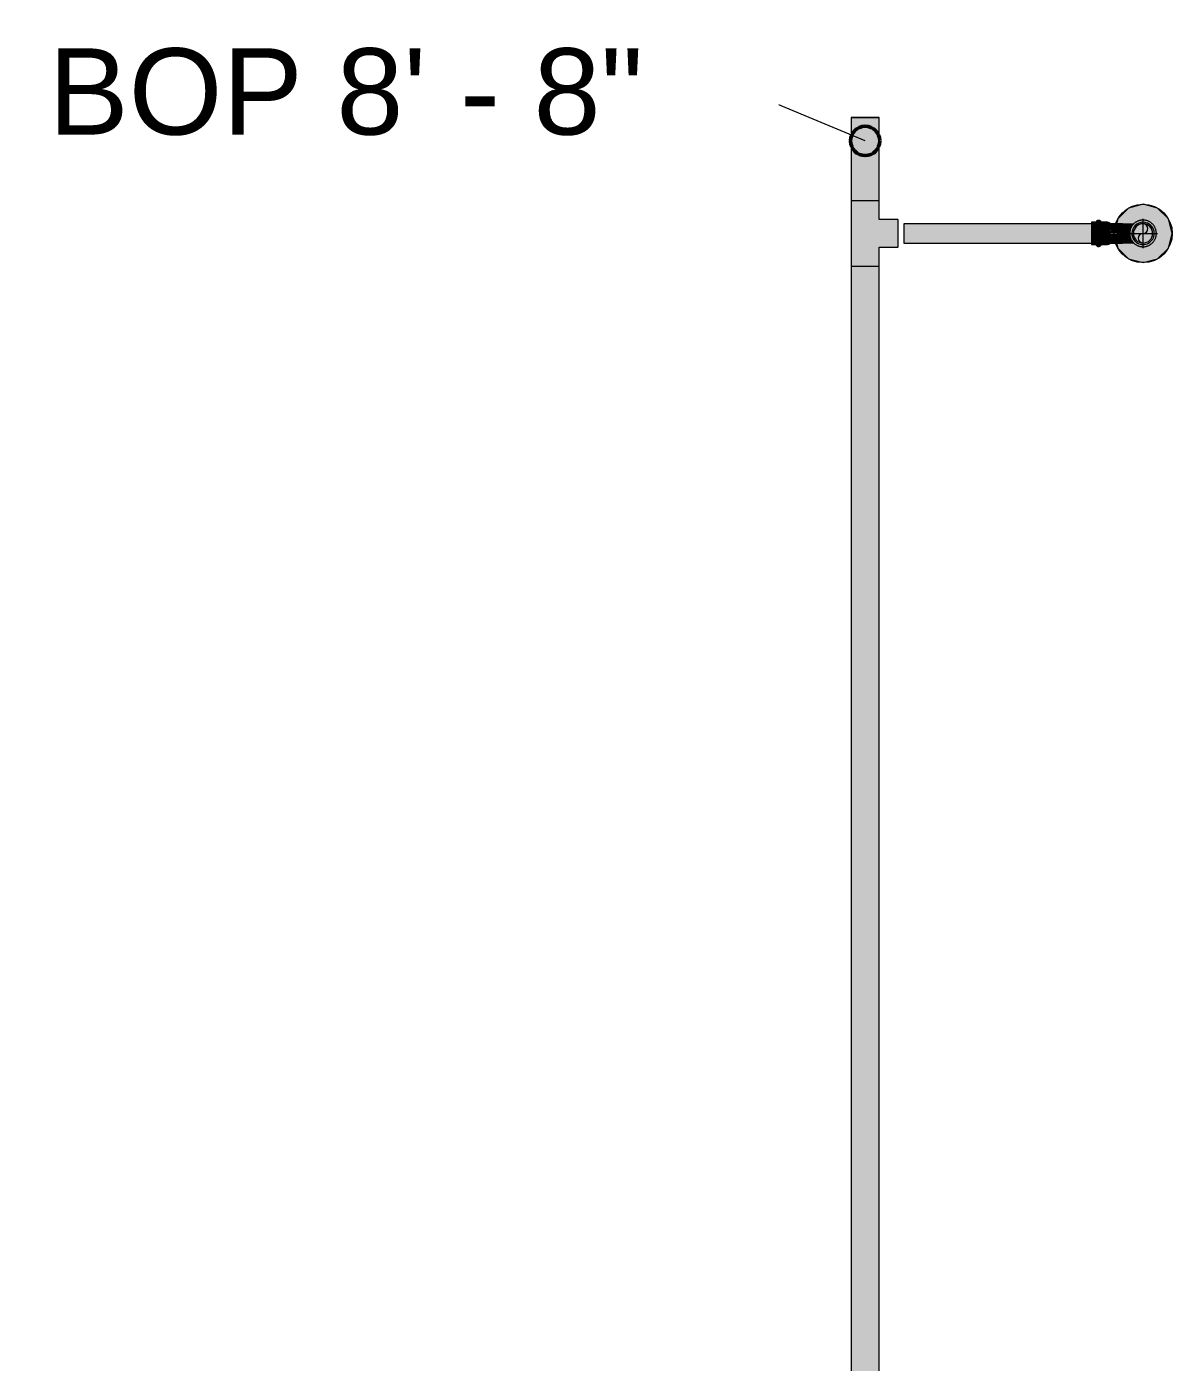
# Model space of a CAD drawing. Header units: inches. Extents: x -3385 to 41, y 7 to 1342.
# Drawn here: x -472.3 to -394, y 314.6 to 405.9 of the extents above; entities that cross this region are included whole.
import ezdxf

# ---------------------------------------------------------------- set-up
doc = ezdxf.new("R2010")
doc.units = ezdxf.units.IN
doc.header["$MEASUREMENT"] = 0
for name, color, linetype, lineweight in [('A-ANNO-NOTE', 131, 'Continuous', 9), ('G-ANNO-DIMS', 111, 'Continuous', 9), ('P-PIPE', 3, 'Continuous', 9), ('P-PIPE-CNTR', 3, 'Continuous', 9)]:
    doc.layers.add(name, color=color, linetype=linetype, lineweight=lineweight)
doc.styles.add('Arial', font='arial.ttf', dxfattribs={"height": 5.901198})

# ---------------------------------------------------------------- blocks, each defined once
blk = doc.blocks.new('Victaulic-VicPress316-Elbow 90-45deg Style P568_P571 - Standard-1202475-LOWER PARKING')
at = {"layer": 'P-PIPE'}
for points in [[(-399.52, 391.743), (-399.181, 391.743), (-399.181, 392.509), (-399.52, 392.509), (-399.52, 391.878)], [(-399.181, 391.743), (-398.89, 391.743), (-398.89, 392.509), (-398.942, 392.602), (-399.036, 392.654), (-399.137, 392.592), (-399.181, 392.509), (-399.181, 391.878)], [(-398.89, 391.743), (-398.439, 391.743), (-398.439, 392.509), (-398.89, 392.496), (-398.89, 391.844)], [(-398.221, 391.743), (-398.224, 391.756), (-398.25, 391.918), (-398.24, 392.098), (-398.245, 392.173), (-398.223, 392.212), (-398.253, 392.335), (-398.245, 392.385), (-398.222, 392.401), (-398.3, 392.462), (-398.377, 392.497), (-398.439, 392.497), (-398.439, 391.743), (-398.317, 391.743)], [(-398.221, 391.743), (-397.393, 391.743), (-397.393, 392.4), (-398.24, 392.389), (-398.256, 392.376), (-398.237, 392.256), (-398.225, 392.203), (-398.245, 392.173), (-398.244, 391.977), (-398.249, 391.901), (-398.224, 391.756)], [(-397.393, 391.743), (-396.84, 391.754), (-396.838, 392.094), (-396.669, 392.362), (-396.635, 392.4), (-397.393, 392.39), (-397.393, 391.857)], [(-396.766, 391.743), (-396.542, 392.285), (-396, 392.509), (-395.458, 392.285), (-395.234, 391.743), (-395.161, 391.743), (-395.149, 392.071), (-395.33, 392.361), (-395.535, 392.522), (-395.667, 392.592), (-395.841, 392.637), (-396.022, 392.655), (-396.179, 392.602), (-396.333, 392.592), (-396.542, 392.472), (-396.67, 392.361), (-396.851, 392.071), (-396.839, 391.743)], [(-396.766, 391.743), (-396.657, 391.743), (-396.635, 391.913), (-396.594, 392.039), (-396.465, 392.208), (-396.329, 392.312), (-396.17, 392.378), (-396, 392.4), (-395.83, 392.378), (-395.671, 392.312), (-395.535, 392.208), (-395.431, 392.072), (-395.365, 391.913), (-395.343, 391.743), (-395.234, 391.743), (-395.458, 392.285), (-396, 392.509), (-396.542, 392.285), (-396.665, 391.987)], [(-399.036, 390.831), (-398.937, 390.894), (-398.89, 390.976), (-398.89, 391.743), (-399.181, 391.743), (-399.181, 390.976), (-399.128, 390.878)], [(-398.89, 390.976), (-398.439, 390.99), (-398.439, 391.743), (-398.89, 391.743), (-398.89, 391.016)], [(-398.439, 390.976), (-398.359, 390.99), (-398.224, 391.086), (-398.253, 391.125), (-398.241, 391.219), (-398.225, 391.283), (-398.244, 391.32), (-398.244, 391.518), (-398.241, 391.629), (-398.221, 391.743), (-398.439, 391.743), (-398.439, 390.99)], [(-398.219, 391.085), (-397.393, 391.097), (-397.393, 391.743), (-398.224, 391.73), (-398.25, 391.568), (-398.24, 391.387), (-398.245, 391.313), (-398.223, 391.273), (-398.253, 391.169), (-398.238, 391.097), (-398.221, 391.085)], [(-397.393, 391.085), (-396.636, 391.095), (-396.699, 391.167), (-396.851, 391.414), (-396.899, 391.597), (-396.912, 391.743), (-397.393, 391.743), (-397.393, 391.095)], [(-395.978, 390.831), (-395.821, 390.883), (-395.646, 390.905), (-395.458, 391.014), (-395.33, 391.124), (-395.149, 391.414), (-395.103, 391.576), (-395.088, 391.743), (-395.234, 391.743), (-395.458, 391.201), (-396, 390.976), (-396.542, 391.201), (-396.766, 391.743), (-396.912, 391.743), (-396.897, 391.576), (-396.839, 391.394), (-396.67, 391.124), (-396.465, 390.964), (-396.333, 390.894), (-396.159, 390.849)]]:
    blk.add_hatch(color=256, dxfattribs=at).paths.add_polyline_path(points, flags=0)
h = blk.add_hatch(color=256, dxfattribs=at)
h.paths.add_polyline_path([(-399.181, 391.088), (-399.181, 391.743), (-399.52, 391.743), (-399.52, 391.145)], flags=0)
h.paths.add_polyline_path([(-399.52, 390.976), (-399.181, 390.99), (-399.181, 391.088), (-399.52, 391.145), (-399.52, 390.99)], flags=0)
h = blk.add_hatch(color=256, dxfattribs=at)
h.paths.add_polyline_path([(-396, 390.976), (-395.458, 391.201), (-395.343, 391.48), (-395.343, 391.743), (-395.365, 391.573), (-395.431, 391.414), (-395.535, 391.278), (-395.671, 391.173), (-395.83, 391.108), (-396, 391.085), (-396, 391.085), (-396, 391.085), (-396.17, 391.108), (-396.329, 391.173), (-396.465, 391.278), (-396.569, 391.414), (-396.635, 391.573), (-396.665, 391.743), (-396.766, 391.743), (-396.542, 391.201), (-396.16, 391.042)], flags=0)
h.paths.add_polyline_path([(-395.343, 391.48), (-395.234, 391.743), (-395.343, 391.743)], flags=0)
for p, q in [((-399.181, 392.509), (-399.52, 392.509)), ((-398.439, 392.509), (-398.89, 392.509)), ((-397.393, 392.4), (-398.287, 392.4)), ((-399.52, 390.976), (-399.181, 390.976)), ((-398.89, 390.976), (-398.439, 390.976)), ((-398.284, 391.085), (-397.393, 391.085)), ((-396.001, 391.085), (-396.004, 391.085)), ((-395.967, 391.086), (-395.993, 391.085))]:
    blk.add_line(p, q, dxfattribs=at)
at = {"layer": 'P-PIPE', "flags": 128}
for points in [[(-399.181, 392.509), (-399.181, 392.515), (-399.181, 392.521), (-399.18, 392.527), (-399.18, 392.532), (-399.179, 392.538), (-399.177, 392.544), (-399.176, 392.549), (-399.174, 392.555), (-399.172, 392.56), (-399.17, 392.566), (-399.168, 392.571), (-399.165, 392.576), (-399.162, 392.582), (-399.159, 392.586), (-399.156, 392.591), (-399.153, 392.596), (-399.149, 392.601), (-399.145, 392.605), (-399.141, 392.609), (-399.137, 392.614), (-399.133, 392.618), (-399.129, 392.621), (-399.124, 392.625), (-399.119, 392.628), (-399.115, 392.632), (-399.11, 392.635), (-399.105, 392.638), (-399.099, 392.64), (-399.094, 392.643), (-399.089, 392.645), (-399.083, 392.647), (-399.078, 392.649), (-399.072, 392.65), (-399.066, 392.651), (-399.061, 392.653), (-399.055, 392.653), (-399.049, 392.654), (-399.043, 392.655), (-399.038, 392.655), (-399.032, 392.655), (-399.026, 392.654), (-399.02, 392.654), (-399.014, 392.653), (-399.009, 392.652), (-399.003, 392.651), (-398.997, 392.649), (-398.992, 392.648), (-398.986, 392.646), (-398.981, 392.644), (-398.975, 392.642), (-398.97, 392.639), (-398.965, 392.636), (-398.96, 392.633), (-398.955, 392.63), (-398.95, 392.627), (-398.946, 392.623), (-398.941, 392.62), (-398.937, 392.616), (-398.933, 392.612), (-398.929, 392.607), (-398.925, 392.603), (-398.921, 392.599), (-398.918, 392.594), (-398.914, 392.589), (-398.911, 392.584), (-398.908, 392.579), (-398.906, 392.574), (-398.903, 392.569), (-398.901, 392.563), (-398.899, 392.558), (-398.897, 392.552), (-398.895, 392.547), (-398.894, 392.541), (-398.893, 392.535), (-398.892, 392.53), (-398.891, 392.524), (-398.891, 392.518), (-398.891, 392.512), (-398.89, 392.509)], [(-399.181, 392.468), (-399.181, 392.477), (-399.181, 392.485), (-399.181, 392.492), (-399.181, 392.498), (-399.181, 392.503), (-399.181, 392.506), (-399.181, 392.508), (-399.181, 392.509), (-399.181, 392.509)], [(-399.181, 392.509), (-399.181, 392.509), (-399.181, 392.507), (-399.181, 392.504), (-399.181, 392.499), (-399.181, 392.494), (-399.181, 392.487), (-399.181, 392.479), (-399.181, 392.47), (-399.181, 392.46), (-399.181, 392.449), (-399.181, 392.436), (-399.181, 392.423), (-399.181, 392.408), (-399.181, 392.392), (-399.181, 392.375), (-399.181, 392.358), (-399.181, 392.339), (-399.181, 392.319), (-399.181, 392.298), (-399.181, 392.277), (-399.181, 392.254), (-399.181, 392.231), (-399.181, 392.207), (-399.181, 392.182), (-399.181, 392.157), (-399.181, 392.131), (-399.181, 392.104), (-399.181, 392.077), (-399.181, 392.049), (-399.181, 392.02), (-399.181, 391.992), (-399.181, 391.962), (-399.181, 391.933), (-399.181, 391.903), (-399.181, 391.873), (-399.181, 391.843), (-399.181, 391.812), (-399.181, 391.782), (-399.181, 391.751), (-399.181, 391.743)], [(-398.89, 391.743), (-398.89, 391.773), (-398.89, 391.804), (-398.89, 391.834), (-398.89, 391.865), (-398.89, 391.895), (-398.89, 391.925), (-398.89, 391.955), (-398.89, 391.984), (-398.89, 392.013), (-398.89, 392.041), (-398.89, 392.069), (-398.89, 392.097), (-398.89, 392.124), (-398.89, 392.15), (-398.89, 392.176), (-398.89, 392.2), (-398.89, 392.225), (-398.89, 392.248), (-398.89, 392.271), (-398.89, 392.293), (-398.89, 392.313), (-398.89, 392.333), (-398.89, 392.353), (-398.89, 392.371), (-398.89, 392.388), (-398.89, 392.404), (-398.89, 392.419), (-398.89, 392.433), (-398.89, 392.445), (-398.89, 392.457), (-398.89, 392.468), (-398.89, 392.477), (-398.89, 392.485), (-398.89, 392.492), (-398.89, 392.498), (-398.89, 392.503), (-398.89, 392.506), (-398.89, 392.508), (-398.89, 392.509), (-398.89, 392.509)], [(-398.89, 392.509), (-398.89, 392.509), (-398.89, 392.507), (-398.89, 392.504), (-398.89, 392.499), (-398.89, 392.494), (-398.89, 392.487), (-398.89, 392.479), (-398.89, 392.47)], [(-398.439, 392.509), (-398.428, 392.509), (-398.417, 392.508), (-398.406, 392.507), (-398.396, 392.506), (-398.385, 392.504), (-398.374, 392.501), (-398.364, 392.499), (-398.353, 392.495), (-398.343, 392.492), (-398.333, 392.488), (-398.323, 392.483), (-398.313, 392.478), (-398.304, 392.473), (-398.294, 392.468), (-398.285, 392.462), (-398.276, 392.455), (-398.268, 392.449), (-398.259, 392.442), (-398.251, 392.434), (-398.244, 392.427), (-398.236, 392.419), (-398.229, 392.41), (-398.222, 392.402), (-398.221, 392.4)], [(-397.393, 392.4), (-397.337, 392.4), (-397.282, 392.4), (-397.226, 392.4), (-397.171, 392.4), (-397.116, 392.4), (-397.062, 392.4), (-397.008, 392.4), (-396.955, 392.4), (-396.902, 392.4), (-396.851, 392.4), (-396.8, 392.4), (-396.75, 392.4), (-396.701, 392.4), (-396.653, 392.4), (-396.625, 392.4)], [(-395.088, 391.743), (-395.089, 391.779), (-395.091, 391.816), (-395.095, 391.852), (-395.1, 391.888), (-395.106, 391.924), (-395.114, 391.96), (-395.124, 391.995), (-395.134, 392.03), (-395.146, 392.064), (-395.16, 392.098), (-395.175, 392.131), (-395.191, 392.164), (-395.209, 392.196), (-395.227, 392.227), (-395.247, 392.258), (-395.268, 392.287), (-395.291, 392.316), (-395.314, 392.344), (-395.339, 392.371), (-395.365, 392.397), (-395.391, 392.422), (-395.419, 392.446), (-395.447, 392.468), (-395.477, 392.49), (-395.507, 392.51), (-395.538, 392.529), (-395.57, 392.547), (-395.603, 392.564), (-395.636, 392.579), (-395.67, 392.593), (-395.704, 392.605), (-395.739, 392.616), (-395.774, 392.626), (-395.809, 392.635), (-395.845, 392.641), (-395.881, 392.647), (-395.917, 392.651), (-395.954, 392.654), (-395.99, 392.655), (-396.027, 392.654), (-396.063, 392.653), (-396.099, 392.649), (-396.136, 392.645), (-396.172, 392.638), (-396.207, 392.631), (-396.243, 392.622), (-396.278, 392.612), (-396.312, 392.6), (-396.346, 392.587), (-396.38, 392.572), (-396.412, 392.556), (-396.445, 392.539), (-396.476, 392.521), (-396.507, 392.501), (-396.537, 392.48), (-396.566, 392.458), (-396.594, 392.435), (-396.621, 392.411), (-396.647, 392.385), (-396.672, 392.359), (-396.697, 392.331), (-396.72, 392.303), (-396.741, 392.274), (-396.762, 392.244), (-396.781, 392.213), (-396.8, 392.181), (-396.817, 392.149), (-396.832, 392.116), (-396.846, 392.082), (-396.859, 392.048), (-396.871, 392.014), (-396.881, 391.979), (-396.89, 391.943), (-396.897, 391.907), (-396.903, 391.871), (-396.907, 391.835), (-396.91, 391.799), (-396.912, 391.762), (-396.912, 391.743)], [(-396.002, 392.4), (-396, 392.4), (-396, 392.4)], [(-399.181, 391.743), (-399.181, 391.712), (-399.181, 391.681), (-399.181, 391.651), (-399.181, 391.621), (-399.181, 391.59), (-399.181, 391.561), (-399.181, 391.531), (-399.181, 391.502), (-399.181, 391.473), (-399.181, 391.444), (-399.181, 391.416), (-399.181, 391.389), (-399.181, 391.362), (-399.181, 391.336), (-399.181, 391.31), (-399.181, 391.285), (-399.181, 391.261), (-399.181, 391.237), (-399.181, 391.215), (-399.181, 391.193), (-399.181, 391.172), (-399.181, 391.152), (-399.181, 391.133), (-399.181, 391.115), (-399.181, 391.098), (-399.181, 391.082), (-399.181, 391.067), (-399.181, 391.053), (-399.181, 391.04), (-399.181, 391.028), (-399.181, 391.018), (-399.181, 391.008), (-399.181, 391), (-399.181, 390.993), (-399.181, 390.987), (-399.181, 390.983), (-399.181, 390.979), (-399.181, 390.977), (-399.181, 390.976), (-399.181, 390.976)], [(-399.181, 390.976), (-399.181, 390.977), (-399.181, 390.979), (-399.181, 390.982), (-399.181, 390.986), (-399.181, 390.991), (-399.181, 390.998), (-399.181, 391.006), (-399.181, 391.015)], [(-398.89, 390.976), (-398.891, 390.97), (-398.891, 390.965), (-398.892, 390.959), (-398.892, 390.953), (-398.893, 390.947), (-398.895, 390.942), (-398.896, 390.936), (-398.898, 390.93), (-398.9, 390.925), (-398.902, 390.92), (-398.904, 390.914), (-398.907, 390.909), (-398.91, 390.904), (-398.913, 390.899), (-398.916, 390.894), (-398.919, 390.889), (-398.923, 390.885), (-398.927, 390.88), (-398.931, 390.876), (-398.935, 390.872), (-398.939, 390.868), (-398.943, 390.864), (-398.948, 390.86), (-398.953, 390.857), (-398.957, 390.854), (-398.962, 390.851), (-398.967, 390.848), (-398.973, 390.845), (-398.978, 390.843), (-398.983, 390.841), (-398.989, 390.839), (-398.994, 390.837), (-399, 390.835), (-399.006, 390.834), (-399.011, 390.833), (-399.017, 390.832), (-399.023, 390.831), (-399.029, 390.831), (-399.034, 390.831), (-399.04, 390.831), (-399.046, 390.831), (-399.052, 390.832), (-399.058, 390.832), (-399.063, 390.833), (-399.069, 390.835), (-399.075, 390.836), (-399.08, 390.838), (-399.086, 390.839), (-399.091, 390.842), (-399.097, 390.844), (-399.102, 390.846), (-399.107, 390.849), (-399.112, 390.852), (-399.117, 390.855), (-399.122, 390.859), (-399.126, 390.862), (-399.131, 390.866), (-399.135, 390.87), (-399.139, 390.874), (-399.143, 390.878), (-399.147, 390.882), (-399.151, 390.887), (-399.154, 390.891), (-399.158, 390.896), (-399.161, 390.901), (-399.164, 390.906), (-399.166, 390.911), (-399.169, 390.917), (-399.171, 390.922), (-399.173, 390.927), (-399.175, 390.933), (-399.177, 390.939), (-399.178, 390.944), (-399.179, 390.95), (-399.18, 390.956), (-399.181, 390.961), (-399.181, 390.967), (-399.181, 390.973), (-399.181, 390.976)], [(-398.89, 390.976), (-398.89, 390.977), (-398.89, 390.979), (-398.89, 390.982), (-398.89, 390.986), (-398.89, 390.991), (-398.89, 390.998), (-398.89, 391.006), (-398.89, 391.015), (-398.89, 391.025), (-398.89, 391.037), (-398.89, 391.049), (-398.89, 391.063), (-398.89, 391.078), (-398.89, 391.093), (-398.89, 391.11), (-398.89, 391.128), (-398.89, 391.147), (-398.89, 391.166), (-398.89, 391.187), (-398.89, 391.209), (-398.89, 391.231), (-398.89, 391.254), (-398.89, 391.278), (-398.89, 391.303), (-398.89, 391.329), (-398.89, 391.355), (-398.89, 391.381), (-398.89, 391.409), (-398.89, 391.437), (-398.89, 391.465), (-398.89, 391.494), (-398.89, 391.523), (-398.89, 391.552), (-398.89, 391.582), (-398.89, 391.612), (-398.89, 391.643), (-398.89, 391.673), (-398.89, 391.704), (-398.89, 391.734), (-398.89, 391.743)], [(-398.89, 391.018), (-398.89, 391.008), (-398.89, 391), (-398.89, 390.993), (-398.89, 390.987), (-398.89, 390.983), (-398.89, 390.979), (-398.89, 390.977), (-398.89, 390.976), (-398.89, 390.976)], [(-398.221, 391.085), (-398.228, 391.077), (-398.235, 391.068), (-398.242, 391.06), (-398.25, 391.053), (-398.258, 391.045), (-398.266, 391.038), (-398.275, 391.031), (-398.283, 391.025), (-398.293, 391.019), (-398.302, 391.013), (-398.311, 391.008), (-398.321, 391.003), (-398.331, 390.999), (-398.341, 390.994), (-398.351, 390.991), (-398.362, 390.987), (-398.372, 390.984), (-398.383, 390.982), (-398.394, 390.98), (-398.404, 390.978), (-398.415, 390.977), (-398.426, 390.977), (-398.437, 390.976), (-398.439, 390.976)], [(-396.625, 391.085), (-396.64, 391.085), (-396.688, 391.085), (-396.736, 391.085), (-396.786, 391.085), (-396.837, 391.085), (-396.888, 391.085), (-396.941, 391.085), (-396.994, 391.085), (-397.047, 391.085), (-397.102, 391.085), (-397.156, 391.085), (-397.211, 391.085), (-397.267, 391.085), (-397.322, 391.085), (-397.378, 391.085), (-397.393, 391.085)], [(-396.912, 391.743), (-396.911, 391.706), (-396.909, 391.67), (-396.905, 391.634), (-396.9, 391.597), (-396.894, 391.562), (-396.886, 391.526), (-396.876, 391.491), (-396.866, 391.456), (-396.854, 391.421), (-396.84, 391.388), (-396.825, 391.354), (-396.809, 391.322), (-396.791, 391.29), (-396.773, 391.258), (-396.753, 391.228), (-396.732, 391.198), (-396.709, 391.169), (-396.686, 391.141), (-396.661, 391.114), (-396.635, 391.089), (-396.609, 391.064), (-396.581, 391.04), (-396.552, 391.017), (-396.523, 390.996), (-396.493, 390.975), (-396.462, 390.956), (-396.43, 390.938), (-396.397, 390.922), (-396.364, 390.907), (-396.33, 390.893), (-396.296, 390.88), (-396.261, 390.869), (-396.226, 390.859), (-396.191, 390.851), (-396.155, 390.844), (-396.119, 390.839), (-396.083, 390.835), (-396.046, 390.832), (-396.01, 390.831), (-395.973, 390.831), (-395.937, 390.833), (-395.901, 390.836), (-395.864, 390.841), (-395.828, 390.847), (-395.793, 390.855), (-395.757, 390.864), (-395.722, 390.874), (-395.688, 390.886), (-395.654, 390.899), (-395.62, 390.913), (-395.588, 390.929), (-395.555, 390.946), (-395.524, 390.965), (-395.493, 390.985), (-395.463, 391.005), (-395.434, 391.027), (-395.406, 391.051), (-395.379, 391.075), (-395.353, 391.1), (-395.327, 391.127), (-395.303, 391.154), (-395.28, 391.182), (-395.259, 391.212), (-395.238, 391.242), (-395.219, 391.273), (-395.2, 391.304), (-395.183, 391.337), (-395.168, 391.37), (-395.154, 391.403), (-395.141, 391.437), (-395.129, 391.472), (-395.119, 391.507), (-395.11, 391.542), (-395.103, 391.578), (-395.097, 391.614), (-395.093, 391.65), (-395.09, 391.687), (-395.088, 391.723), (-395.088, 391.743)]]:
    blk.add_lwpolyline(points, dxfattribs=at)
at = {"layer": 'P-PIPE'}
for radius, start, end in [(0.766, 0.00015, 180.00015), (0.767, 0.00015, 45.00015), (0.767, 180.00015, 0.00015), (0.766, 180.00015, 225.00015)]:
    blk.add_arc((-396, 391.743), radius, start, end, dxfattribs=at)
for centre, start_param, end_param in [((-399.52, 391.743), 0.000003, 1.570779), ((-399.181, 391.743), 0.000003, 1.570779), ((-398.89, 391.743), 0.000003, 1.570779), ((-399.52, 391.743), 1.570779, 3.141579), ((-399.181, 391.743), 1.570779, 3.141579), ((-398.89, 391.743), 1.570779, 3.141579)]:
    blk.add_ellipse(centre, major_axis=(0, 0.766), ratio=0.000004, start_param=start_param, end_param=end_param, dxfattribs=at)

msp = doc.modelspace()

# ---------------------------------------------------------------- hatches: boundary and pattern name
at = {"layer": 'A-ANNO-NOTE'}
h = msp.add_hatch(color=256, dxfattribs=at)
edge = h.paths.add_edge_path(flags=0)
edge.add_arc((-396, 391.743), 2, 0, 360)
msp.add_hatch(color=256, dxfattribs=at).paths.add_polyline_path([(-396, 389.743), (-395, 390.011), (-394.268, 390.743), (-394, 391.743), (-394.268, 392.743), (-395, 393.475), (-396, 393.743), (-397, 393.475), (-397.732, 392.743), (-398, 391.743), (-397.732, 390.743), (-397, 390.011)], flags=0)
at = {"layer": 'P-PIPE'}
for points in [[(-415, 393.983), (-415, 399.671), (-415.95, 399.675), (-415.95, 393.987), (-415.475, 393.983), (-415.246, 393.983)], [(-415, 393.983), (-414.05, 393.987), (-414.05, 399.675), (-414.525, 399.672), (-415, 399.671), (-415, 393.983)], [(-414.049, 390.792), (-412.756, 390.792), (-412.759, 391.264), (-412.756, 392.693), (-414.049, 392.693), (-415.004, 391.739), (-414.083, 390.823)], [(-412.756, 390.792), (-412.753, 392.418), (-412.759, 391.206), (-412.759, 391.067)], [(-412.353, 391.743), (-399.52, 391.757), (-399.52, 392.4), (-412.35, 392.4), (-412.352, 392.071), (-412.353, 391.913)], [(-396, 391.085), (-395.83, 391.108), (-395.671, 391.173), (-395.535, 391.278), (-395.431, 391.414), (-395.365, 391.573), (-395.343, 391.743), (-395.365, 391.913), (-395.431, 392.072), (-395.535, 392.208), (-395.671, 392.312), (-395.83, 392.378), (-396, 392.4), (-396.17, 392.378), (-396.329, 392.312), (-396.465, 392.208), (-396.569, 392.072), (-396.635, 391.913), (-396.658, 391.743), (-396.635, 391.573), (-396.569, 391.414), (-396.465, 391.278), (-396.329, 391.173), (-396.17, 391.108)], [(-412.35, 391.085), (-399.52, 391.088), (-399.52, 391.743), (-412.353, 391.743), (-412.35, 391.108)], [(-415, 260.157), (-415, 389.495), (-415.95, 389.498), (-415.95, 260.161), (-415.475, 260.158), (-415.246, 260.157)], [(-415, 260.157), (-414.05, 260.161), (-414.05, 389.499), (-414.528, 389.495), (-415, 389.495), (-415, 260.157)]]:
    msp.add_hatch(color=256, dxfattribs=at).paths.add_polyline_path(points, flags=0)
h = msp.add_hatch(color=256, dxfattribs=at)
h.paths.add_polyline_path([(-414.085, 389.497), (-414.049, 389.499), (-414.049, 390.792), (-414.085, 390.823)], flags=0)
h.paths.add_polyline_path([(-415.004, 389.495), (-414.085, 389.497), (-414.085, 390.825), (-415.004, 391.739), (-414.049, 392.693), (-414.049, 393.987), (-414.528, 393.983), (-415.951, 393.985), (-415.951, 389.499), (-415.479, 389.495), (-415.25, 389.495)], flags=0)

# ---------------------------------------------------------------- linework, layer by layer
at = {"layer": 'A-ANNO-NOTE'}
for p, q in [((-396, 393.743), (-397, 393.475)), ((-395, 393.475), (-396, 393.743)), ((-397.732, 392.743), (-398, 391.743)), ((-397, 393.475), (-397.732, 392.743)), ((-394.268, 392.743), (-395, 393.475)), ((-394, 391.743), (-394.268, 392.743)), ((-398, 391.743), (-397.732, 390.743)), ((-394.268, 390.743), (-394, 391.743)), ((-397.732, 390.743), (-397, 390.011)), ((-397, 390.011), (-396, 389.743)), ((-396, 389.743), (-395, 390.011)), ((-395, 390.011), (-394.268, 390.743))]:
    msp.add_line(p, q, dxfattribs=at)
msp.add_circle((-396, 391.743), 2, dxfattribs=at)
at = {"layer": 'G-ANNO-DIMS'}
for p, q in [((-423.473, 401.596), (-428.977, 401.596)), ((-415, 398.068), (-423.473, 401.596))]:
    msp.add_line(p, q, dxfattribs=at)
at = {"layer": 'G-ANNO-DIMS', "lineweight": 50}
msp.add_circle((-415, 398.068), 1, dxfattribs=at)
at = {"layer": 'P-PIPE'}
for p, q in [((-415.95, 399.675), (-415.95, 393.987)), ((-414.05, 393.987), (-414.05, 399.675)), ((-415.951, 393.987), (-415.951, 389.499)), ((-414.049, 392.693), (-414.049, 393.987)), ((-412.756, 392.693), (-414.049, 392.693)), ((-399.52, 392.4), (-412.35, 392.4)), ((-412.35, 391.085), (-399.52, 391.085)), ((-414.049, 389.499), (-414.049, 390.792)), ((-414.049, 390.792), (-412.756, 390.792)), ((-415.95, 389.499), (-415.95, 260.161)), ((-414.05, 260.161), (-414.05, 389.499))]:
    msp.add_line(p, q, dxfattribs=at)
for centre, radius, start, end in [((-396, 391.743), 0.658, 0, 180), ((-396, 392.072), 0.329, 270, 90), ((-396, 391.743), 0.657, 180, 0), ((-396, 391.414), 0.329, 90, 270)]:
    msp.add_arc(centre, radius, start, end, dxfattribs=at)
for centre, major_axis, ratio, start_param, end_param in [((-415, 399.675), (0.95, 0), 0.004299, 1.570796, 3.141593), ((-415, 399.675), (0.95, 0), 0.004299, 3.141593, 4.712389), ((-415, 399.675), (0.95, 0), 0.004299, 0, 1.570796), ((-415, 399.675), (0.95, 0), 0.004299, 4.712389, 6.283185), ((-415, 393.987), (0.951, 0), 0.004299, 3.141593, 3.399225), ((-415, 393.987), (0.951, 0), 0.004299, 3.404176, 3.661025), ((-415, 393.987), (0.951, 0), 0.004299, 3.665651, 3.922824), ((-415, 393.987), (0.95, 0), 0.004299, 3.926991, 4.183707), ((-415, 393.987), (0.951, 0), 0.004299, 3.927295, 4.184624), ((-415, 393.987), (0.95, 0), 0.004299, 4.18879, 4.445987), ((-415, 393.987), (0.951, 0), 0.004299, 4.188993, 4.446423), ((-415, 393.987), (0.95, 0), 0.004299, 4.45059, 4.708171), ((-415, 393.987), (0.951, 0), 0.004299, 4.450711, 4.708222), ((-415, 393.987), (0.95, 0), 0.004299, 4.712389, 4.970329), ((-415, 393.987), (-0.951, 0), 0.004299, 1.570842, 1.828429), ((-415, 393.987), (0.95, 0), 0.004299, 4.974188, 5.232513), ((-415, 393.987), (0.951, 0), 0.004299, 4.974153, 5.231821), ((-415, 393.987), (0.95, 0), 0.004299, 5.235988, 5.494793), ((-415, 393.987), (0.951, 0), 0.004299, 5.235852, 5.493621), ((-415, 393.987), (0.951, 0), 0.004299, 5.497498, 5.75542), ((-415, 393.987), (0.951, 0), 0.004299, 5.758984, 6.279019), ((-412.756, 391.743), (0, 0.951), 0.004167, 0.004299, 3.141593), ((-412.756, 391.743), (0, 0.951), 0.004167, 4.978487, 6.283185), ((-412.35, 391.743), (0, 0.657), 0.004858, 0, 1.570796), ((-412.756, 391.743), (0, 0.951), 0.004167, 3.145891, 4.454888), ((-412.35, 391.743), (0, 0.657), 0.004858, 1.570796, 3.141593), ((-415, 389.499), (0.951, 0), 0.004299, 3.141593, 3.399225), ((-415, 389.499), (0.951, 0), 0.004299, 3.404176, 3.661025), ((-415, 389.499), (0.951, 0), 0.004299, 3.665651, 3.922824), ((-415, 389.499), (0.951, 0), 0.004299, 3.927295, 4.184624), ((-415, 389.499), (-0.95, 0), 0.004299, 0.785398, 1.042114), ((-415, 389.499), (0.951, 0), 0.004299, 4.188993, 4.446423), ((-415, 389.499), (-0.95, 0), 0.004299, 1.047198, 1.304394), ((-415, 389.499), (-0.951, 0), 0.004299, 1.309118, 1.56663), ((-415, 389.499), (-0.95, 0), 0.004299, 1.308997, 1.566578), ((-415, 389.499), (0.951, 0), 0.004299, 4.712435, 4.970022), ((-415, 389.499), (-0.95, 0), 0.004299, 1.570796, 1.828736), ((-415, 389.499), (0.951, 0), 0.004299, 4.974153, 5.231821), ((-415, 389.499), (-0.95, 0), 0.004299, 1.832596, 2.09092), ((-415, 389.499), (0.951, 0), 0.004299, 5.235852, 5.493621), ((-415, 389.499), (-0.95, 0), 0.004299, 2.094395, 2.3532), ((-415, 389.499), (0.951, 0), 0.004299, 5.497498, 5.75542), ((-415, 389.499), (0.951, 0), 0.004299, 5.758984, 6.017219), ((-415, 389.499), (-0.951, 0), 0.004299, 2.877763, 3.137426)]:
    msp.add_ellipse(centre, major_axis=major_axis, ratio=ratio, start_param=start_param, end_param=end_param, dxfattribs=at)
at = {"layer": 'P-PIPE-CNTR'}
for p, q in [((-396, 390.743), (-396, 392.743)), ((-397, 391.743), (-395, 391.743))]:
    msp.add_line(p, q, dxfattribs=at)

# ---------------------------------------------------------------- block references
at = {"layer": 'P-PIPE'}
msp.add_blockref('Victaulic-VicPress316-Elbow 90-45deg Style P568_P571 - Standard-1202475-LOWER PARKING', (0, 0), dxfattribs=at)

# ---------------------------------------------------------------- next in the draw order: texts
at = {"layer": 'G-ANNO-DIMS', "insert": (-470.857, 404.401), "char_height": 5.9012, "width": 48.456, "attachment_point": 1, "line_spacing_factor": 0.938532, "style": 'Arial', "bg_fill": 3, "box_fill_scale": 1.25, "bg_fill_color": 0, "bg_fill_transparency": 0}
msp.add_mtext('BOP 8\' - 8"', dxfattribs=at)

doc.saveas('drawing.dxf')
